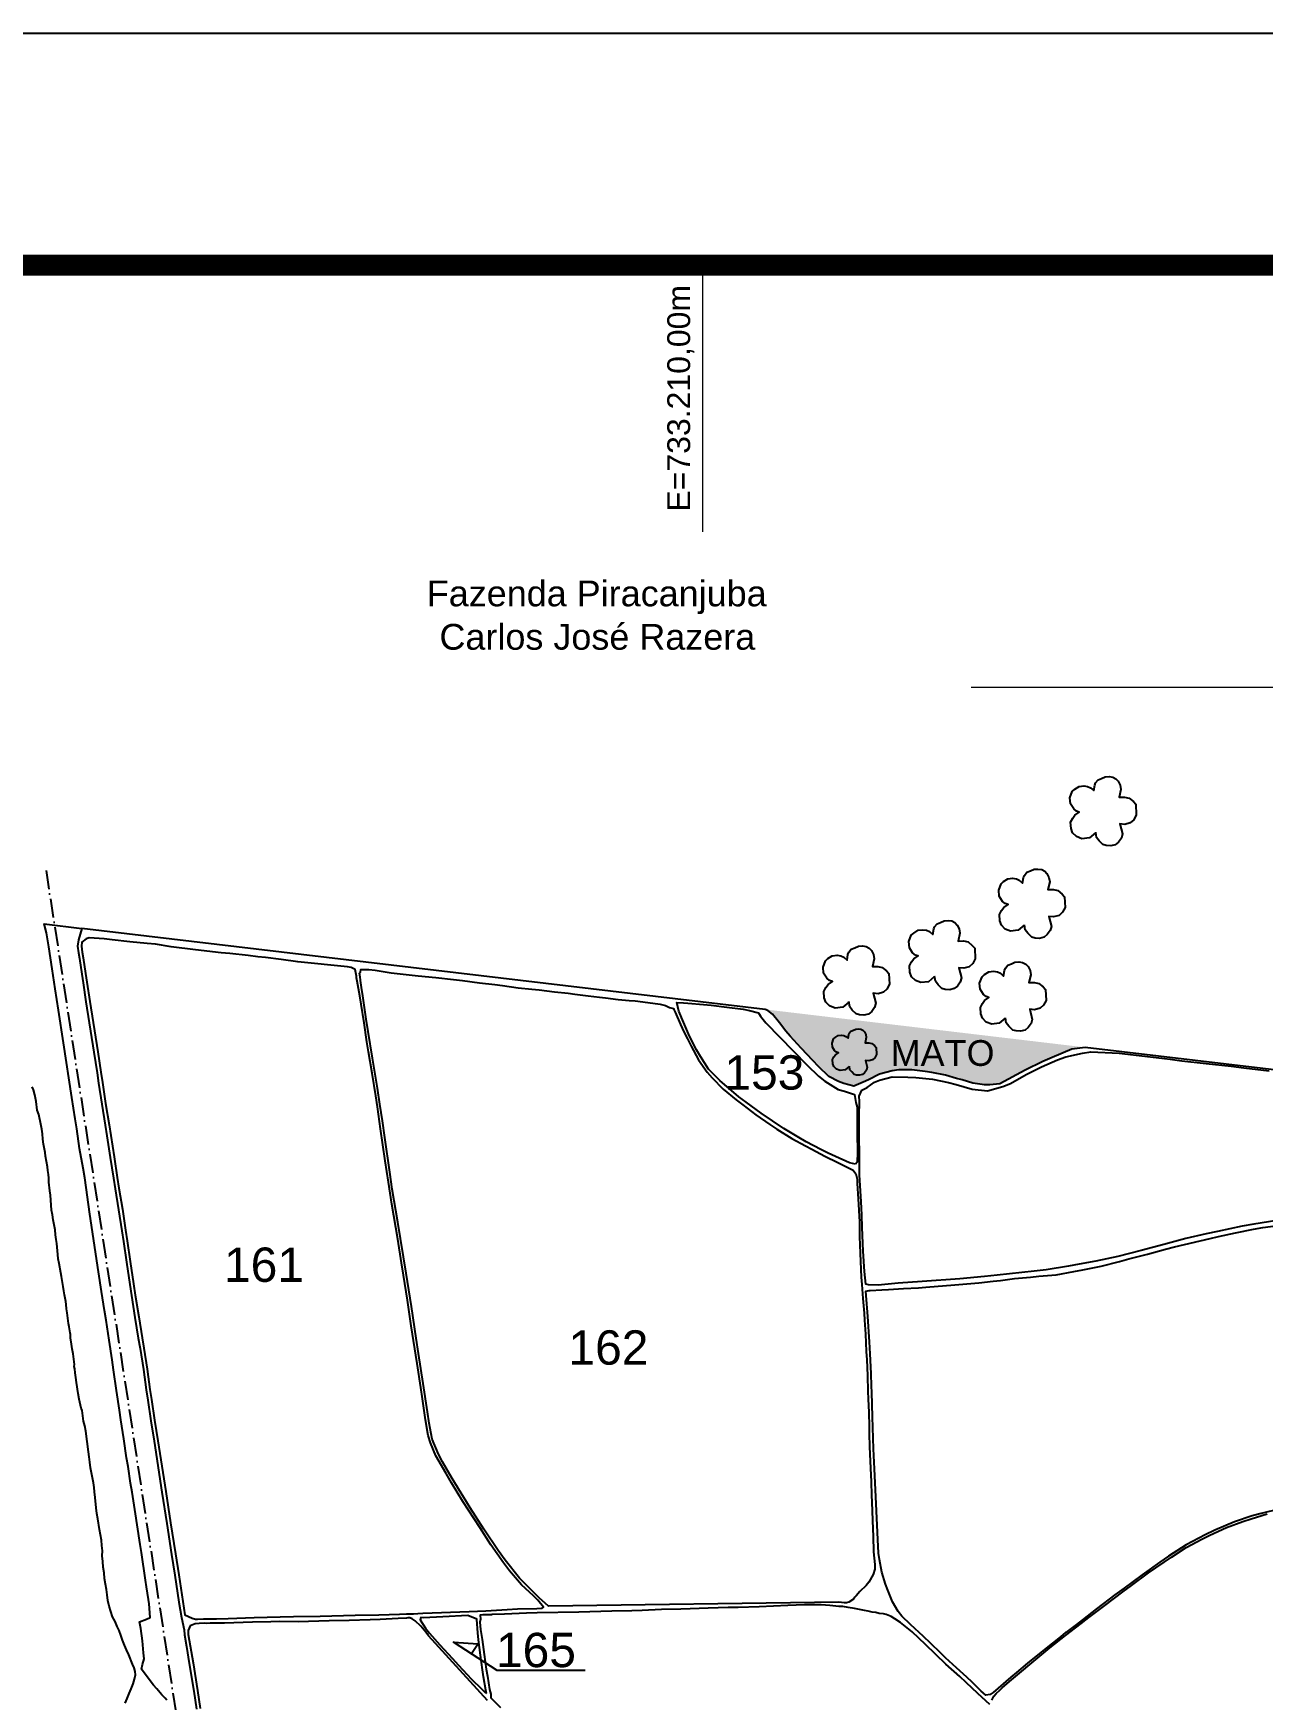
# Model space of a CAD drawing. Header units: inches. Extents: x 729142 to 736360, y 7830028 to 7835131.
# Drawn here: x 732508 to 733797, y 7833383 to 7835131 of the extents above; entities that cross this region are included whole.
import ezdxf
from ezdxf.enums import TextEntityAlignment as Align

# ---------------------------------------------------------------- set-up
doc = ezdxf.new("R2010")
doc.units = ezdxf.units.IN
doc.header["$MEASUREMENT"] = 0
for name, pattern in [('CONTINUO', [0]), ('LIN0', [0]), ('LIN3', [30, 20, -5, 0, -5])]:
    doc.linetypes.add(name, pattern=pattern)
for name, color, linetype in [('0114000387', 1, 'Continuous'), ('0114000387153', 5, 'Continuous'), ('0114000387154', 5, 'Continuous'), ('0114000387161', 5, 'Continuous'), ('0114000387162', 5, 'Continuous'), ('0114000387163', 5, 'Continuous'), ('0114000387164', 5, 'Continuous'), ('0114000387165', 5, 'Continuous'), ('0114000387167', 5, 'Continuous'), ('0114000387168', 5, 'Continuous'), ('_HACHURA MATO', 112, 'Continuous'), ('MARGEM', 7, 'CONTINUO'), ('MATO', 7, 'Continuous'), ('REDE ELETRICA', 7, 'Continuous'), ('TEXTOS', 7, 'Continuous')]:
    doc.layers.add(name, color=color, linetype=linetype)
doc.layers.add('GRID', color=4, linetype='Continuous', lineweight=13)
doc.styles.add('ARIAL', font='arial.ttf', dxfattribs={"height": 10})

msp = doc.modelspace()

# ---------------------------------------------------------------- hatches: boundary and pattern name
at = {"layer": '_HACHURA MATO'}
h = msp.add_hatch(color=256, dxfattribs=at)
h.dxf.hatch_style = 1
h.paths.add_polyline_path([(733576.2, 7834056.9), (733596.8, 7834065.5), (733610.9, 7834067.4), (733275.3, 7834107.2), (733278.2, 7834105.9), (733283, 7834102.1), (733290.4, 7834093.3), (733297.1, 7834084.4), (733301.6, 7834079.1), (733313.1, 7834066.5), (733325.3, 7834053.5), (733331.1, 7834047.5), (733342, 7834037), (733352.3, 7834031.5), (733357.6, 7834029.5), (733368.2, 7834026.9), (733378.1, 7834030.9), (733383.5, 7834033.4), (733395, 7834039.2), (733408.6, 7834042.9), (733415.6, 7834043.9), (733429, 7834044), (733443.1, 7834042), (733450.1, 7834040.9), (733464.4, 7834038.4), (733476, 7834034.9), (733481.7, 7834033.3), (733493, 7834030), (733505.4, 7834028.2), (733511, 7834028), (733521.5, 7834029), (733547.8, 7834043.4), (733566.5, 7834052.5)])

# ---------------------------------------------------------------- linework, layer by layer
at = {"color": 6}
msp.add_lwpolyline([(732604.2, 7833379.9), (732606.2, 7833384.5), (732608.2, 7833389.8), (732610.4, 7833394.9), (732612.4, 7833399.9), (732613.8, 7833404.9), (732614.8, 7833409.3), (732614.5, 7833413.1), (732613.5, 7833416.9), (732611.9, 7833420.7), (732607.9, 7833430.6), (732605.5, 7833435.6), (732603.3, 7833440.6), (732601.2, 7833445.8), (732599.6, 7833451), (732597.7, 7833455.8), (732595.7, 7833460.3), (732593.5, 7833465.3), (732590.7, 7833470.3), (732588.9, 7833475.7), (732587.4, 7833481.4), (732586, 7833487.3), (732585.1, 7833493.3), (732584.4, 7833499), (732583.6, 7833504.7), (732582.5, 7833510.5), (732581.9, 7833516.4), (732581.1, 7833522.3), (732580.6, 7833528.2), (732580, 7833534.3), (732580.2, 7833539.6), (732579.6, 7833545.2), (732579.2, 7833550.6), (732577.2, 7833561.8), (732575.3, 7833572.9), (732574.5, 7833578.5), (732573.8, 7833584.4), (732572.6, 7833595.5), (732572.1, 7833601.2), (732571.7, 7833606), (732570.8, 7833610.8), (732567.9, 7833626.4), (732567.1, 7833632.3), (732566.5, 7833638), (732565.7, 7833643.4), (732564.4, 7833654.1), (732562.8, 7833664.8), (732561.7, 7833670.4), (732560.5, 7833675.4), (732559.4, 7833683.9), (732558.9, 7833686.5), (732558, 7833689.1), (732555.7, 7833698.5), (732554.7, 7833704.6), (732553.1, 7833716.1), (732552.3, 7833721.3), (732551.7, 7833726.1), (732551.2, 7833730.3), (732550.7, 7833732.9), (732551.1, 7833734.9), (732550.6, 7833737.5), (732549.5, 7833746.2), (732548.5, 7833751.4), (732547.7, 7833756.2), (732546.8, 7833763), (732546.6, 7833766.4), (732546.3, 7833768.2), (732545.5, 7833774.3), (732544.7, 7833778), (732543.1, 7833788.9), (732542.6, 7833793.2), (732542.3, 7833797.8), (732541.8, 7833800.9), (732540.3, 7833808), (732539.7, 7833812.2), (732538.9, 7833816.7), (732537.4, 7833827.2), (732536.8, 7833831.1), (732534.8, 7833840.9), (732534, 7833845.7), (732533.4, 7833850.1), (732532.8, 7833857.9), (732532.3, 7833861.8), (732531.7, 7833866), (732531.2, 7833871), (732530.6, 7833876.2), (732528.6, 7833886.4), (732527.8, 7833891.7), (732527, 7833896.7), (732526.5, 7833901.9), (732526.2, 7833907.3), (732525.8, 7833912.3), (732525, 7833916.9), (732524, 7833925.9), (732523.9, 7833930.2), (732523.6, 7833934.2), (732523.1, 7833938.3), (732522.8, 7833942.2), (732520.5, 7833953.5), (732520.1, 7833957), (732518.3, 7833965.9), (732517.6, 7833971.2), (732517.3, 7833976.6), (732516.7, 7833981.8), (732515.7, 7833986.8), (732513.4, 7833997.1), (732511.9, 7834001.6), (732510.6, 7834010.6), (732510, 7834014.3), (732509.5, 7834017.7), (732507.8, 7834023), (732506.6, 7834026.2)], dxfattribs=at)
at = {"layer": '0114000387', "linetype": 'CONTINUO'}
msp.add_lwpolyline([(734548.4, 7833956.3), (733610.9, 7834067.4), (733596.8, 7834065.5), (733576.2, 7834056.9), (733566.5, 7834052.5), (733547.8, 7834043.4), (733521.5, 7834029), (733511, 7834028), (733505.4, 7834028.2), (733493, 7834030), (733481.7, 7834033.3), (733476, 7834034.9), (733464.4, 7834038.4), (733450.1, 7834040.9), (733443.1, 7834042), (733429, 7834044), (733415.6, 7834043.9), (733408.6, 7834042.9), (733395, 7834039.2), (733383.5, 7834033.4), (733378.1, 7834030.9), (733368.2, 7834026.9), (733357.6, 7834029.5), (733352.3, 7834031.5), (733342, 7834037), (733331.1, 7834047.5), (733325.3, 7834053.5), (733313.1, 7834066.5), (733301.6, 7834079.1), (733297.1, 7834084.4), (733290.4, 7834093.3), (733283, 7834102.1), (733278.2, 7834105.9), (733275.3, 7834107.2), (732558.5, 7834192.2), (732555.1, 7834180), (732554.1, 7834173.4), (732555.2, 7834166.7), (732556.2, 7834160.6), (732558.5, 7834144.3), (732559.9, 7834135.2), (732563, 7834115), (732571.3, 7834062.3), (732574.7, 7834040.7), (732576.3, 7834029.9), (732579.7, 7834007.9), (732583.2, 7833985.7), (732585, 7833974.5), (732588.5, 7833951.9), (732591.9, 7833930.1), (732593.6, 7833919.2), (732597.2, 7833897.1), (732600.6, 7833875), (732602.2, 7833864), (732605.4, 7833842.1), (732608.9, 7833818.7), (732610.7, 7833807.1), (732614.4, 7833784.1), (732617.9, 7833762.4), (732619.7, 7833751.5), (732623.2, 7833729.5), (732626.2, 7833708.3), (732627.7, 7833697.5), (732631, 7833675.9), (732634.4, 7833654.4), (732642.6, 7833601), (732647.8, 7833568.1), (732652.8, 7833535.5), (732656.2, 7833513.8), (732660.5, 7833485.7), (732663, 7833469.7), (732666.1, 7833456.8), (732666.2, 7833451.5), (732668.4, 7833439.3), (732671.3, 7833421.4), (732676, 7833392.5), (732678.9, 7833373.5)], dxfattribs=at)
at = {"layer": '0114000387153', "linetype": 'CONTINUO', "elevation": 685.1}
msp.add_lwpolyline([(733370, 7833944.8), (733363.6, 7833946.2), (733348.9, 7833952.9), (733341.4, 7833956.5), (733333.7, 7833960.4), (733318.3, 7833968.5), (733310.7, 7833972.8), (733295, 7833982.3), (733271, 7833998.3), (733255.3, 7834009.8), (733247.5, 7834015.6), (733227.8, 7834032.6), (733216, 7834044.7), (733207.3, 7834057.7), (733203.2, 7834064.7), (733195.9, 7834079.3), (733189.6, 7834094), (733184.7, 7834105.3), (733182.6, 7834114.6), (733189.5, 7834114.1), (733194.3, 7834113.8), (733210.7, 7834112.5), (733218.8, 7834111.7), (733235, 7834109.5), (733252.1, 7834107.4), (733258.8, 7834106.2), (733268.4, 7834103.6), (733270.4, 7834100.3), (733275.8, 7834093.2), (733319.4, 7834048.9), (733331.2, 7834037.2), (733337.7, 7834032.1), (733351.9, 7834023.3), (733358.6, 7834021.4), (733368.9, 7834018), (733370.2, 7834009.5), (733371.6, 7834004.8), (733371.8, 7833986.8), (733371.9, 7833977.3), (733372, 7833957.6), (733371.7, 7833947.1)], close=True, dxfattribs=at)
at = {"layer": '0114000387154', "linetype": 'CONTINUO', "elevation": 685.7}
msp.add_lwpolyline([(733811.8, 7833885.7), (733787.7, 7833881.9), (733775.5, 7833879.9), (733749.7, 7833874.4), (733737.8, 7833871.8), (733716.4, 7833866.9), (733693.3, 7833860.8), (733669.6, 7833854.4), (733645.1, 7833848.2), (733622, 7833843.1), (733604.5, 7833840.2), (733593.2, 7833837.9), (733570, 7833834), (733557.4, 7833832.9), (733531.6, 7833830.1), (733518.5, 7833828.4), (733505.4, 7833827), (733479.5, 7833824.7), (733439.8, 7833821.9), (733414.9, 7833820.2), (733393.6, 7833818.2), (733383.8, 7833818.5), (733380.8, 7833819), (733379.3, 7833832.5), (733378, 7833853.6), (733377, 7833878.7), (733376.8, 7833891.9), (733376.1, 7833905.5), (733374.2, 7833933.8), (733373.7, 7833995.4), (733374.1, 7834010.5), (733373.8, 7834016.1), (733376.7, 7834022.6), (733382.1, 7834025.4), (733390, 7834030.9), (733395.3, 7834033.1), (733408.4, 7834036.6), (733425, 7834036.2), (733433.4, 7834035.7), (733450.6, 7834034), (733467.4, 7834030.6), (733475.7, 7834028.5), (733492.4, 7834023.6), (733508.6, 7834022), (733524.5, 7834026.3), (733532.4, 7834029.4), (733549.1, 7834038.9), (733565.1, 7834047), (733581.8, 7834054.2), (733590.6, 7834057.6), (733608, 7834061.3), (733616.7, 7834062.7), (733646.5, 7834061.5), (733700, 7834054.9), (733712.3, 7834053.4), (733737.8, 7834050.5), (733764.1, 7834047.6), (733777.2, 7834046), (733803.7, 7834042.8)], dxfattribs=at)
at = {"layer": '0114000387161', "linetype": 'CONTINUO', "elevation": 690.5}
msp.add_lwpolyline([(732559.1, 7834167.3), (732560.1, 7834161.2), (732562.5, 7834144.9), (732563.9, 7834135.8), (732567, 7834115.6), (732575.3, 7834062.9), (732578.6, 7834041.4), (732580.3, 7834030.5), (732583.6, 7834008.5), (732587.2, 7833986.3), (732588.9, 7833975.1), (732592.4, 7833952.5), (732595.8, 7833930.8), (732597.6, 7833919.8), (732601.2, 7833897.8), (732604.5, 7833875.6), (732606.2, 7833864.6), (732609.3, 7833842.7), (732612.9, 7833819.3), (732614.7, 7833807.7), (732618.3, 7833784.8), (732621.9, 7833763), (732623.7, 7833752.1), (732627.1, 7833730), (732630.1, 7833708.8), (732631.7, 7833698.1), (732635, 7833676.5), (732638.4, 7833655), (732646.6, 7833601.7), (732651.7, 7833568.8), (732656.8, 7833536.2), (732660.2, 7833514.4), (732664.5, 7833486.3), (732666.6, 7833472.4), (732674.5, 7833468.8), (732678, 7833468), (732679.8, 7833468), (732686.4, 7833468.2), (732688.9, 7833468.2), (732699.8, 7833468.3), (732712.1, 7833468.6), (732739.5, 7833469.5), (732766.8, 7833470.2), (732780.6, 7833470.5), (732808.6, 7833471), (732832.9, 7833471.6), (732845.2, 7833471.9), (732870.2, 7833472.3), (732891.8, 7833473.2), (732899.1, 7833473.4), (732906.5, 7833473.5), (732910.9, 7833473.8), (732916.2, 7833474), (732964.8, 7833476), (732982.5, 7833476.7), (733004.8, 7833478.1), (733015.5, 7833478.5), (733035.9, 7833478.9), (733041.4, 7833479.2), (733042.9, 7833480.5), (733036.8, 7833487.6), (733032.2, 7833492.2), (733019.9, 7833503.7), (733007.3, 7833518.4), (733000.9, 7833526.8), (732987.7, 7833545.6), (732976, 7833563.9), (732970, 7833573), (732958.2, 7833591.2), (732946.3, 7833610.8), (732940.6, 7833620.5), (732929.9, 7833639.2), (732924.2, 7833652.8), (732922, 7833660.4), (732919.1, 7833676.8), (732915.8, 7833699), (732914, 7833710.8), (732910.2, 7833735.8), (732904.1, 7833775.5), (732900.1, 7833802.3), (732896, 7833828.7), (732894, 7833841.5), (732889.9, 7833866.4), (732883.9, 7833903), (732880.1, 7833926.2), (732876.8, 7833948.3), (732872, 7833982.1), (732868.7, 7834004.9), (732866.9, 7834016.5), (732863.1, 7834040.5), (732859.4, 7834062.6), (732857.7, 7834073.2), (732854.7, 7834093.3), (732851.7, 7834112.7), (732850.3, 7834121.4), (732847.5, 7834136.9), (732846.8, 7834140.2), (732846.6, 7834142), (732845.4, 7834149.2), (732841.1, 7834151.1), (732837.1, 7834151.9), (732785.3, 7834157.1), (732767.8, 7834159.6), (732751.2, 7834161.6), (732743.1, 7834162.5), (732733.2, 7834163.6), (732713.9, 7834165.8), (732704.9, 7834166.7), (732677.8, 7834169.8), (732652.4, 7834172.8), (732635.8, 7834175.5), (732627.1, 7834176.5), (732608.9, 7834178), (732590.5, 7834180.2), (732582, 7834181.1), (732566.3, 7834182.4), (732563.2, 7834181.3), (732558.8, 7834177.8), (732558.2, 7834173.5)], close=True, dxfattribs=at)
at = {"layer": '0114000387162', "linetype": 'CONTINUO', "elevation": 693.1}
msp.add_lwpolyline([(732948.5, 7834138.7), (732957.7, 7834137.6), (732975.7, 7834135.1), (732991.8, 7834133.3), (732999.9, 7834132.2), (733016.1, 7834129.9), (733030.5, 7834128.6), (733038.2, 7834127.8), (733054.4, 7834125.6), (733068.7, 7834124.1), (733075.8, 7834123.2), (733089.8, 7834121.3), (733101.6, 7834120.1), (733107.9, 7834119.3), (733121.2, 7834117.6), (733132.7, 7834116.7), (733138.9, 7834116.1), (733152.2, 7834114.4), (733165.3, 7834112.7), (733170.8, 7834111.2), (733175.1, 7834109.2), (733179.1, 7834108), (733179.4, 7834107.2), (733180.9, 7834104.3), (733186.4, 7834091.4), (733190.1, 7834083.8), (733193.8, 7834076.2), (733197.5, 7834068.8), (733205.3, 7834054.3), (733214.5, 7834041.4), (733219.7, 7834035.3), (733231.3, 7834023.7), (733245, 7834012.4), (733251.8, 7834007.1), (733265.5, 7833996.8), (733280, 7833986.7), (733287.6, 7833981.7), (733303.4, 7833972), (733317.4, 7833964.2), (733324.3, 7833960.5), (733337.9, 7833953.5), (733351.4, 7833946.8), (733367.4, 7833938.7), (733370.5, 7833934.9), (733371.6, 7833929.3), (733371.9, 7833924.5), (733372.8, 7833908.5), (733374.1, 7833884.3), (733374.3, 7833868.8), (733374.6, 7833860.5), (733375.2, 7833843), (733376, 7833826.5), (733376.5, 7833818.8), (733377.6, 7833804.2), (733379, 7833788.7), (733379.6, 7833781.2), (733380.5, 7833766.8), (733381.3, 7833748.4), (733381.8, 7833739.7), (733382.7, 7833723.5), (733383.1, 7833706.7), (733383.4, 7833698.9), (733383.9, 7833684.6), (733384.3, 7833669.7), (733384.4, 7833662.5), (733384.6, 7833648.7), (733385.4, 7833633.5), (733385.7, 7833626.1), (733386.3, 7833611.8), (733386.8, 7833597.9), (733387.1, 7833590.6), (733388.3, 7833562.1), (733388.5, 7833554.7), (733388.7, 7833538.5), (733390.4, 7833525.1), (733390.4, 7833520.3), (733388.6, 7833514.5), (733383.9, 7833506.7), (733381.1, 7833503.1), (733374.7, 7833496.8), (733370.6, 7833492.4), (733369.2, 7833490.8), (733367.8, 7833488.8), (733363.1, 7833485.7), (733360.7, 7833484.9), (733358.1, 7833485), (733352.4, 7833485.5), (733048.2, 7833481.3), (733038.4, 7833490.2), (733032.3, 7833496.1), (733017.6, 7833510.7), (733002.6, 7833529.6), (732995.2, 7833539.9), (732980.4, 7833562.2), (732965.9, 7833584.7), (732959.2, 7833595.3), (732947.1, 7833615.3), (732936.9, 7833632.7), (732932.7, 7833640.9), (732925.9, 7833656.5), (732922.9, 7833673.5), (732921.1, 7833685.2), (732916.6, 7833715.1), (732911.6, 7833746.5), (732909.2, 7833762.6), (732904.3, 7833795.6), (732898.7, 7833830.6), (732890, 7833884.2), (732884.2, 7833918.7), (732881.5, 7833936.4), (732876.5, 7833972.8), (732873.9, 7833990.4), (732871.2, 7834007.9), (732868.6, 7834024.5), (732863.4, 7834056), (732859, 7834084), (732857, 7834097.1), (732853.3, 7834121.6), (732852.1, 7834130.1), (732850.9, 7834137.4), (732850.9, 7834138.6), (732850.4, 7834140.7), (732850.3, 7834143.7), (732849.4, 7834144.7), (732850.8, 7834146.4), (732851.2, 7834149.1), (732859.7, 7834148.9), (732866.1, 7834148.2), (732883.2, 7834145.6), (732901.9, 7834143.3), (732911.2, 7834142.3), (732929.9, 7834140.6)], close=True, dxfattribs=at)
at = {"layer": '0114000387163', "linetype": 'CONTINUO', "elevation": 691}
msp.add_lwpolyline([(733813.8, 7833583), (733795.4, 7833578.8), (733786.1, 7833576.2), (733767.3, 7833569.9), (733746.8, 7833561), (733736.7, 7833556.1), (733716.9, 7833545.6), (733698.4, 7833533.8), (733689.2, 7833527.6), (733670.6, 7833514.2), (733651.6, 7833500.3), (733642, 7833493.2), (733622.8, 7833478.7), (733608.2, 7833467.3), (733601.8, 7833462.3), (733590.7, 7833454), (733590.2, 7833453.7), (733585.1, 7833449.4), (733569.9, 7833437.5), (733562.9, 7833431.9), (733550.5, 7833421.7), (733538.7, 7833411.9), (733533, 7833407.1), (733514.4, 7833390.8), (733511.3, 7833388.9), (733506.8, 7833388), (733504.3, 7833390.2), (733503.8, 7833390.5), (733501.8, 7833392.3), (733497.9, 7833396), (733492.2, 7833401.6), (733486.6, 7833406.9), (733475.9, 7833416.7), (733464.4, 7833427.4), (733459, 7833432.5), (733448.9, 7833442.2), (733440.8, 7833450), (733436.6, 7833454), (733427.8, 7833462.2), (733418.6, 7833470.9), (733414.8, 7833475.7), (733408.7, 7833486), (733403.8, 7833498.2), (733401.5, 7833504.4), (733397.5, 7833517.2), (733395.1, 7833530.3), (733394.2, 7833537.2), (733393.3, 7833551.5), (733392.7, 7833566.5), (733392.3, 7833573.9), (733391.6, 7833588.6), (733390, 7833625.4), (733389, 7833646.5), (733387.9, 7833679.9), (733387.6, 7833692.9), (733387.1, 7833705.7), (733386.8, 7833712.2), (733386.5, 7833725.6), (733385.5, 7833745.9), (733384.8, 7833758.8), (733383.1, 7833785.2), (733382.2, 7833794.2), (733381.8, 7833798.6), (733381.2, 7833807.3), (733380.9, 7833811.9), (733384.5, 7833812.5), (733385.5, 7833812.5), (733397.7, 7833813), (733404.7, 7833813.4), (733420.2, 7833814.5), (733435.9, 7833815.4), (733443.6, 7833815.9), (733474.2, 7833818.4), (733482.4, 7833819.1), (733499.2, 7833820.6), (733514.5, 7833822.3), (733522, 7833823.1), (733536.8, 7833824.9), (733553.4, 7833826.6), (733562.1, 7833827.4), (733580.5, 7833829), (733599, 7833832.3), (733608.4, 7833834.1), (733627.8, 7833837.9), (733646.9, 7833843), (733656.6, 7833845.5), (733676.1, 7833850.4), (733695, 7833855.7), (733704.7, 7833858.2), (733741.8, 7833867), (733750.6, 7833869), (733768.5, 7833873), (733787.5, 7833876.8), (733797, 7833878.4), (733815.7, 7833880.9)], dxfattribs=at)
at = {"layer": '0114000387164', "linetype": 'CONTINUO', "elevation": 676.5}
msp.add_lwpolyline([(732983.9, 7833382.4), (732922.3, 7833450.5), (732919.4, 7833454.1), (732914.1, 7833460.6), (732908.1, 7833466.2), (732905.2, 7833468.2), (732902.7, 7833469.1), (732900.5, 7833469.1), (732899, 7833468.9), (732890.5, 7833468.7), (732871.5, 7833467.6), (732861.2, 7833467.2), (732839, 7833466.5), (732817.9, 7833466.1), (732807.2, 7833465.8), (732785.5, 7833465.2), (732766.3, 7833465.3), (732756.8, 7833465.2), (732737.8, 7833464.6), (732727.9, 7833464.3), (732717.9, 7833464), (732708.2, 7833463.7), (732698.9, 7833463.5), (732695.1, 7833463.7), (732693.2, 7833463.7), (732689.5, 7833463.3), (732687.4, 7833463.5), (732681.6, 7833463.4), (732677.4, 7833462.9), (732672.1, 7833461), (732670.2, 7833456.1), (732670.2, 7833451.8), (732672.3, 7833440), (732675.3, 7833422), (732679.9, 7833393.1), (732682.9, 7833374.1)], dxfattribs=at)
at = {"layer": '0114000387165', "linetype": 'CONTINUO', "elevation": 691.8}
msp.add_lwpolyline([(732983, 7833389.8), (732982.2, 7833393.3), (732979.9, 7833407.3), (732978.8, 7833414.7), (732976.7, 7833430.2), (732974.5, 7833446), (732973.8, 7833453.4), (732972.9, 7833467.6), (732972.9, 7833468), (732963.4, 7833471.5), (732937.3, 7833470.4), (732916.9, 7833469.4), (732914.3, 7833469.7), (732913.4, 7833467.2), (732919.2, 7833458.5), (732923.4, 7833453.3), (732934.1, 7833441), (732947.1, 7833426.8), (732953.8, 7833419.5), (732967.4, 7833405), (732977.9, 7833394.7), (732981.3, 7833391.4)], close=True, dxfattribs=at)
at = {"layer": '0114000387167', "linetype": 'CONTINUO', "elevation": 676.5}
msp.add_lwpolyline([(733510.7, 7833378.4), (733498.2, 7833389.9), (733486, 7833401.5), (733479.3, 7833407.7), (733464.8, 7833420.8), (733443.4, 7833441.2), (733429.4, 7833454.5), (733417.1, 7833464.5), (733411.1, 7833468.3), (733407.4, 7833470.6), (733402.1, 7833472.6), (733399.4, 7833473.3), (733394.8, 7833473.9), (733391.3, 7833474.8), (733387.6, 7833475.3), (733383.2, 7833476.3), (733379.5, 7833476.8), (733375.8, 7833477.6), (733370.7, 7833478.5), (733369.1, 7833478.9), (733362.4, 7833480.1), (733356.6, 7833481), (733352.5, 7833481.2), (733343.1, 7833482.3), (733334.1, 7833482.8), (733316.5, 7833482.8), (733298.9, 7833482), (733269, 7833480.6), (733247.1, 7833480.1), (733236.3, 7833479.9), (733215.4, 7833479.2), (733196.7, 7833478.6), (733186.9, 7833478.4), (733166.7, 7833478), (733146.1, 7833476.9), (733135.6, 7833476.5), (733114.5, 7833476.1), (733091.5, 7833475.4), (733079.9, 7833475.1), (733036.1, 7833474.3), (733025.1, 7833474), (733001.8, 7833473.1), (732989, 7833472.6), (732988.2, 7833472.3), (732979.1, 7833472.2), (732976.3, 7833472), (732976.7, 7833467.7), (732976.2, 7833464.7), (732976.6, 7833457), (732978.5, 7833446.4), (732980.6, 7833430.7), (732982.8, 7833415.3), (732983.9, 7833408), (732986.2, 7833394.1), (732987.7, 7833389.3), (732987.7, 7833385.2), (732997.7, 7833375.2)], dxfattribs=at)
at = {"layer": '0114000387168', "linetype": 'CONTINUO', "elevation": 706.5}
msp.add_lwpolyline([(733512.9, 7833382.8), (733515, 7833387.2), (733517.4, 7833390), (733521.2, 7833393.3), (733523.9, 7833395.8), (733531.5, 7833402.3), (733565.4, 7833430.8), (733573.9, 7833437.8), (733590.2, 7833450.7), (733606.6, 7833463.3), (733614.8, 7833469.7), (733631.5, 7833482.2), (733650.3, 7833496.5), (733659.5, 7833503.3), (733677.4, 7833516.3), (733693.6, 7833527.7), (733701.4, 7833533), (733716.8, 7833542.9), (733733.1, 7833551.6), (733741.5, 7833555.8), (733759, 7833564.1), (733776.2, 7833570.3), (733784.8, 7833573.2), (733801.7, 7833578.2)], dxfattribs=at)
at = {"layer": 'GRID', "color": 134}
for points in [[(733210, 7834608), (733210, 7834887.7)], [(733491.3, 7834445), (734821.3, 7834445)]]:
    msp.add_lwpolyline(points, dxfattribs=at)
at = {"layer": 'MARGEM', "color": 174, "linetype": 'LIN0', "flags": 128}
msp.add_lwpolyline([(736359.5, 7835130.7), (729142.4, 7835130.7), (729142.4, 7830027.7), (736359.5, 7830027.7)], close=True, dxfattribs=at)
at = {"layer": 'MARGEM', "color": 174, "linetype": 'LIN0', "const_width": 22.1, "flags": 128}
msp.add_lwpolyline([(736116.5, 7834887.7), (729385.4, 7834887.7), (729385.4, 7830270.7), (736116.5, 7830270.7)], close=True, dxfattribs=at)
at = {"layer": 'MATO', "color": 94, "linetype": 'CONTINUO'}
for points in [[(733621.7, 7834292.4, -560.1), (733615.4, 7834287.1, -560.1), (733607.4, 7834286.2, -560.1), (733601.7, 7834288.4, -560.1), (733597.7, 7834292.4, -560.1), (733596, 7834296.9, -560.1), (733595.6, 7834303.6, -560.1), (733597.8, 7834307.8, -560.1), (733600, 7834311, -560.1), (733604.6, 7834314.1, -560.1), (733601.7, 7834315, -560.1), (733598.8, 7834317.4, -560.1), (733595.4, 7834322.7, -560.1), (733594.8, 7834329.1, -560.1), (733597.3, 7834335.7, -560.1), (733599.9, 7834338.1, -560.1), (733604.5, 7834341, -560.1), (733609.5, 7834341.6, -560.1), (733613.4, 7834341.1, -560.1), (733616.5, 7834339.6, -560.1), (733619.9, 7834336.6, -560.1), (733620.9, 7834342.4, -560.1), (733621.8, 7834344.7, -560.1), (733624.4, 7834348, -560.1), (733628.1, 7834349.3, -560.1), (733631.8, 7834351, -560.1), (733636, 7834351.4, -560.1), (733639.9, 7834350.8, -560.1), (733643.1, 7834349.1, -560.1), (733645.5, 7834346.5, -560.1), (733647.6, 7834342.4, -560.1), (733648.4, 7834337.9, -560.1), (733646.5, 7834329.7, -560.1), (733652.2, 7834329.8, -560.1), (733656.9, 7834328.7, -560.1), (733661.4, 7834325.2, -560.1), (733663.9, 7834322.3, -560.1), (733664.5, 7834311.1, -560.1), (733661.8, 7834306.1, -560.1), (733658.1, 7834302.8, -560.1), (733652.4, 7834301.2, -560.1), (733647.3, 7834301.7, -560.1), (733650, 7834291.2, -560.1), (733648.8, 7834286.8, -560.1), (733645.8, 7834282.5, -560.1), (733642.4, 7834279.8, -560.1), (733637.7, 7834278.7, -560.1), (733633, 7834279, -560.1), (733629.5, 7834280, -560.1), (733625.5, 7834283.9, -560.1), (733622.7, 7834287.5, -560.1), (733621.9, 7834292.9, -560.1)], [(733547, 7834195.4, -560.1), (733540.7, 7834190.2, -560.1), (733532.7, 7834189.3, -560.1), (733527.1, 7834191.5, -560.1), (733523, 7834195.4, -560.1), (733521.4, 7834200, -560.1), (733520.9, 7834206.7, -560.1), (733523.1, 7834210.9, -560.1), (733525.4, 7834214, -560.1), (733530, 7834217.2, -560.1), (733527, 7834218.1, -560.1), (733524.2, 7834220.5, -560.1), (733520.8, 7834225.8, -560.1), (733520.2, 7834232.2, -560.1), (733522.6, 7834238.8, -560.1), (733525.2, 7834241.2, -560.1), (733529.9, 7834244, -560.1), (733534.8, 7834244.7, -560.1), (733538.7, 7834244.1, -560.1), (733541.8, 7834242.7, -560.1), (733545.2, 7834239.7, -560.1), (733546.3, 7834245.5, -560.1), (733547.1, 7834247.8, -560.1), (733549.7, 7834251, -560.1), (733553.5, 7834252.4, -560.1), (733557.2, 7834254.1, -560.1), (733561.3, 7834254.4, -560.1), (733565.3, 7834253.9, -560.1), (733568.5, 7834252.2, -560.1), (733570.8, 7834249.6, -560.1), (733572.9, 7834245.5, -560.1), (733573.7, 7834240.9, -560.1), (733571.8, 7834232.8, -560.1), (733577.6, 7834232.9, -560.1), (733582.3, 7834231.8, -560.1), (733586.7, 7834228.2, -560.1), (733589.2, 7834225.4, -560.1), (733589.9, 7834214.2, -560.1), (733587.1, 7834209.2, -560.1), (733583.5, 7834205.8, -560.1), (733577.7, 7834204.3, -560.1), (733572.7, 7834204.8, -560.1), (733575.4, 7834194.3, -560.1), (733574.1, 7834189.8, -560.1), (733571.1, 7834185.6, -560.1), (733567.8, 7834182.9, -560.1), (733563, 7834181.7, -560.1), (733558.3, 7834182, -560.1), (733554.8, 7834183, -560.1), (733550.8, 7834187, -560.1), (733548, 7834190.6, -560.1), (733547.2, 7834196, -560.1)], [(733452.8, 7834141.6, -560.1), (733446.5, 7834136.3, -560.1), (733438.5, 7834135.4, -560.1), (733432.8, 7834137.6, -560.1), (733428.8, 7834141.5, -560.1), (733427.1, 7834146.1, -560.1), (733426.7, 7834152.8, -560.1), (733428.9, 7834157, -560.1), (733431.1, 7834160.2, -560.1), (733435.7, 7834163.3, -560.1), (733432.8, 7834164.2, -560.1), (733429.9, 7834166.6, -560.1), (733426.5, 7834171.9, -560.1), (733425.9, 7834178.3, -560.1), (733428.4, 7834184.9, -560.1), (733431, 7834187.3, -560.1), (733435.6, 7834190.2, -560.1), (733440.6, 7834190.8, -560.1), (733444.5, 7834190.3, -560.1), (733447.6, 7834188.8, -560.1), (733451, 7834185.8, -560.1), (733452, 7834191.6, -560.1), (733452.9, 7834193.9, -560.1), (733455.5, 7834197.1, -560.1), (733459.2, 7834198.5, -560.1), (733462.9, 7834200.2, -560.1), (733467.1, 7834200.6, -560.1), (733471, 7834200, -560.1), (733474.2, 7834198.3, -560.1), (733476.6, 7834195.7, -560.1), (733478.7, 7834191.6, -560.1), (733479.5, 7834187.1, -560.1), (733477.6, 7834178.9, -560.1), (733483.3, 7834179, -560.1), (733488, 7834177.9, -560.1), (733492.5, 7834174.4, -560.1), (733495, 7834171.5, -560.1), (733495.6, 7834160.3, -560.1), (733492.9, 7834155.3, -560.1), (733489.2, 7834152, -560.1), (733483.5, 7834150.4, -560.1), (733478.4, 7834150.9, -560.1), (733481.1, 7834140.4, -560.1), (733479.9, 7834135.9, -560.1), (733476.9, 7834131.7, -560.1), (733473.5, 7834129, -560.1), (733468.8, 7834127.9, -560.1), (733464.1, 7834128.1, -560.1), (733460.6, 7834129.1, -560.1), (733456.6, 7834133.1, -560.1), (733453.8, 7834136.7, -560.1), (733453, 7834142.1, -560.1)], [(733362.9, 7834114.8, -560.1), (733356.6, 7834109.5, -560.1), (733348.6, 7834108.6, -560.1), (733342.9, 7834110.8, -560.1), (733338.9, 7834114.8, -560.1), (733337.2, 7834119.3, -560.1), (733336.8, 7834126.1, -560.1), (733338.9, 7834130.3, -560.1), (733341.2, 7834133.4, -560.1), (733345.8, 7834136.5, -560.1), (733342.9, 7834137.5, -560.1), (733340, 7834139.8, -560.1), (733336.6, 7834145.2, -560.1), (733336, 7834151.6, -560.1), (733338.5, 7834158.2, -560.1), (733341, 7834160.6, -560.1), (733345.7, 7834163.4, -560.1), (733350.6, 7834164.1, -560.1), (733354.6, 7834163.5, -560.1), (733357.7, 7834162.1, -560.1), (733361.1, 7834159, -560.1), (733362.1, 7834164.8, -560.1), (733363, 7834167.2, -560.1), (733365.5, 7834170.4, -560.1), (733369.3, 7834171.8, -560.1), (733373, 7834173.4, -560.1), (733377.2, 7834173.8, -560.1), (733381.1, 7834173.2, -560.1), (733384.3, 7834171.6, -560.1), (733386.7, 7834169, -560.1), (733388.8, 7834164.9, -560.1), (733389.6, 7834160.3, -560.1), (733387.7, 7834152.2, -560.1), (733393.4, 7834152.3, -560.1), (733398.1, 7834151.1, -560.1), (733402.6, 7834147.6, -560.1), (733405, 7834144.8, -560.1), (733405.7, 7834133.6, -560.1), (733403, 7834128.6, -560.1), (733399.3, 7834125.2, -560.1), (733393.6, 7834123.7, -560.1), (733388.5, 7834124.1, -560.1), (733391.2, 7834113.7, -560.1), (733390, 7834109.2, -560.1), (733387, 7834104.9, -560.1), (733383.6, 7834102.3, -560.1), (733378.9, 7834101.1, -560.1), (733374.2, 7834101.4, -560.1), (733370.7, 7834102.4, -560.1), (733366.6, 7834106.4, -560.1), (733363.9, 7834109.9, -560.1), (733363.1, 7834115.4, -560.1)], [(733527.1, 7834098, -560.1), (733520.8, 7834092.7, -560.1), (733512.8, 7834091.8, -560.1), (733507.1, 7834094, -560.1), (733503.1, 7834098, -560.1), (733501.4, 7834102.5, -560.1), (733501, 7834109.2, -560.1), (733503.1, 7834113.5, -560.1), (733505.4, 7834116.6, -560.1), (733510, 7834119.7, -560.1), (733507.1, 7834120.6, -560.1), (733504.2, 7834123, -560.1), (733500.8, 7834128.4, -560.1), (733500.2, 7834134.7, -560.1), (733502.7, 7834141.4, -560.1), (733505.2, 7834143.7, -560.1), (733509.9, 7834146.6, -560.1), (733514.8, 7834147.2, -560.1), (733518.8, 7834146.7, -560.1), (733521.9, 7834145.2, -560.1), (733525.3, 7834142.2, -560.1), (733526.3, 7834148, -560.1), (733527.2, 7834150.3, -560.1), (733529.7, 7834153.6, -560.1), (733533.5, 7834155, -560.1), (733537.2, 7834156.6, -560.1), (733541.4, 7834157, -560.1), (733545.3, 7834156.4, -560.1), (733548.5, 7834154.7, -560.1), (733550.9, 7834152.2, -560.1), (733553, 7834148.1, -560.1), (733553.8, 7834143.5, -560.1), (733551.9, 7834135.3, -560.1), (733557.6, 7834135.4, -560.1), (733562.3, 7834134.3, -560.1), (733566.8, 7834130.8, -560.1), (733569.2, 7834128, -560.1), (733569.9, 7834116.7, -560.1), (733567.2, 7834111.7, -560.1), (733563.5, 7834108.4, -560.1), (733557.8, 7834106.9, -560.1), (733552.7, 7834107.3, -560.1), (733555.4, 7834096.8, -560.1), (733554.2, 7834092.4, -560.1), (733551.2, 7834088.1, -560.1), (733547.8, 7834085.5, -560.1), (733543.1, 7834084.3, -560.1), (733538.4, 7834084.6, -560.1), (733534.9, 7834085.6, -560.1), (733530.8, 7834089.5, -560.1), (733528.1, 7834093.1, -560.1), (733527.3, 7834098.5, -560.1)], [(733363.4, 7834047.3, 0), (733359.2, 7834043.7, 0), (733353.9, 7834043.1, 0), (733350.1, 7834044.6, 0), (733347.4, 7834047.2, 0), (733346.2, 7834050.3, 0), (733345.9, 7834054.8, 0), (733347.4, 7834057.6, 0), (733348.9, 7834059.7, 0), (733352, 7834061.8, 0), (733350.1, 7834062.4, 0), (733348.1, 7834064, 0), (733345.9, 7834067.6, 0), (733345.4, 7834071.9, 0), (733347.1, 7834076.3, 0), (733348.8, 7834077.9, 0), (733351.9, 7834079.8, 0), (733355.2, 7834080.3, 0), (733357.9, 7834079.9, 0), (733360, 7834078.9, 0), (733362.2, 7834076.9, 0), (733362.9, 7834080.8, 0), (733363.5, 7834082.3, 0), (733365.2, 7834084.5, 0), (733367.8, 7834085.4, 0), (733370.2, 7834086.5, 0), (733373, 7834086.8, 0), (733375.7, 7834086.4, 0), (733377.8, 7834085.3, 0), (733379.4, 7834083.6, 0), (733380.8, 7834080.8, 0), (733381.3, 7834077.7, 0), (733380.1, 7834072.3, 0), (733383.9, 7834072.3, 0), (733387.1, 7834071.6, 0), (733390, 7834069.2, 0), (733391.7, 7834067.3, 0), (733392.1, 7834059.8, 0), (733390.3, 7834056.5, 0), (733387.8, 7834054.2, 0), (733384, 7834053.2, 0), (733380.6, 7834053.5, 0), (733382.4, 7834046.5, 0), (733381.6, 7834043.5, 0), (733379.6, 7834040.6, 0), (733377.3, 7834038.9, 0), (733374.2, 7834038.1, 0), (733371, 7834038.3, 0), (733368.7, 7834038.9, 0), (733366, 7834041.6, 0), (733364.1, 7834044, 0), (733363.6, 7834047.6, 0)]]:
    msp.add_polyline3d(points, dxfattribs=at)
at = {"layer": 'REDE ELETRICA', "color": 1, "linetype": 'LIN3'}
msp.add_lwpolyline([(732521.1, 7834253), (733001, 7831141.7)], dxfattribs=at)
at = {"layer": 'REDE ELETRICA', "color": 1}
msp.add_lwpolyline([(732647.7, 7833382.8), (732646.2, 7833384.9), (732642.6, 7833388.6), (732639.1, 7833392.8), (732637.4, 7833394.9), (732633.8, 7833398.7), (732628.3, 7833406.1), (732621.2, 7833415.4), (732622.4, 7833420.4), (732623.9, 7833426.3), (732623.4, 7833432.6), (732622.2, 7833445.2), (732620.4, 7833458.2), (732619.1, 7833465.1), (732626.4, 7833467.9), (732630.4, 7833469.5), (732629.3, 7833484), (732628.6, 7833488.4), (732626.5, 7833501.9), (732625.4, 7833508.8), (732621.1, 7833537.8), (732619.9, 7833546), (732614.2, 7833582.7), (732611.3, 7833601.1), (732609.8, 7833610.3), (732607.1, 7833627.8), (732605.6, 7833637.1), (732602.7, 7833656.9), (732599.6, 7833676.8), (732598, 7833686.9), (732595, 7833707.7), (732591.8, 7833729.2), (732590.3, 7833739.8), (732587.4, 7833760.4), (732584, 7833781.3), (732582.4, 7833791.4), (732579.4, 7833811.4), (732576.3, 7833832.1), (732567.2, 7833892.4), (732561.7, 7833930.5), (732560, 7833940.6), (732556.2, 7833961.3), (732553.3, 7833981.9), (732551.7, 7833992.6), (732548.3, 7834014.7), (732539.5, 7834072), (732534.2, 7834106.3), (732530.7, 7834128.9), (732527.5, 7834149.7), (732524.1, 7834172.7), (732521.7, 7834187.6), (732519.1, 7834196.9), (732519.1, 7834196.9), (732558.5, 7834192.2), (732555.1, 7834180), (732554.1, 7834173.4), (732555.2, 7834166.7), (732556.2, 7834160.6), (732558.5, 7834144.3), (732559.9, 7834135.2), (732563, 7834115), (732571.3, 7834062.3), (732574.7, 7834040.7), (732576.3, 7834029.9), (732579.7, 7834007.9), (732583.2, 7833985.7), (732585, 7833974.5), (732588.5, 7833951.9), (732591.9, 7833930.1), (732593.6, 7833919.2), (732597.2, 7833897.1), (732600.6, 7833875), (732602.2, 7833864), (732605.4, 7833842.1), (732608.9, 7833818.7), (732610.7, 7833807.1), (732614.4, 7833784.1), (732617.9, 7833762.4), (732619.7, 7833751.5), (732623.2, 7833729.5), (732626.2, 7833708.3), (732627.7, 7833697.5), (732631, 7833675.9), (732634.4, 7833654.4), (732642.6, 7833601), (732647.8, 7833568.1), (732652.8, 7833535.5), (732656.2, 7833513.8), (732660.5, 7833485.7), (732663, 7833469.7), (732666.1, 7833456.8), (732666.2, 7833451.5), (732668.4, 7833439.3), (732671.3, 7833421.4), (732676, 7833392.5), (732678.9, 7833373.5)], dxfattribs=at)
at = {"layer": 'TEXTOS'}
msp.add_lwpolyline([(733086.6, 7833413.9), (732994.2, 7833413.9), (732948.3, 7833443.8), (732974.2, 7833442), (732967.3, 7833431.4)], dxfattribs=at)

# ---------------------------------------------------------------- texts
at = {"layer": 'GRID', "color": 174, "style": 'ARIAL'}
msp.add_text('E=733.210,00m', height=24, rotation=90, dxfattribs=at).set_placement((733196.6, 7834629.2))
at = {"layer": 'TEXTOS', "style": 'ARIAL'}
for s, p in [('Fazenda Piracanjuba', (732920.4, 7834529.9)), ('Carlos José Razera', (732933.7, 7834484.4))]:
    msp.add_text(s, height=27, dxfattribs=at).set_placement(p)
at = {"layer": 'TEXTOS', "linetype": 'Continuous', "style": 'ARIAL'}
for s, height, p in [('MATO', 27, (733461.3, 7834061.5)), ('153', 36, (733274.4, 7834041.1)), ('161', 36, (732749.7, 7833839.5)), ('162', 36, (733110.9, 7833752.7)), ('165', 36, (733034.9, 7833435.5))]:
    msp.add_text(s, height=height, dxfattribs=at).set_placement(p, align=Align.MIDDLE_CENTER)

doc.saveas('drawing.dxf')
